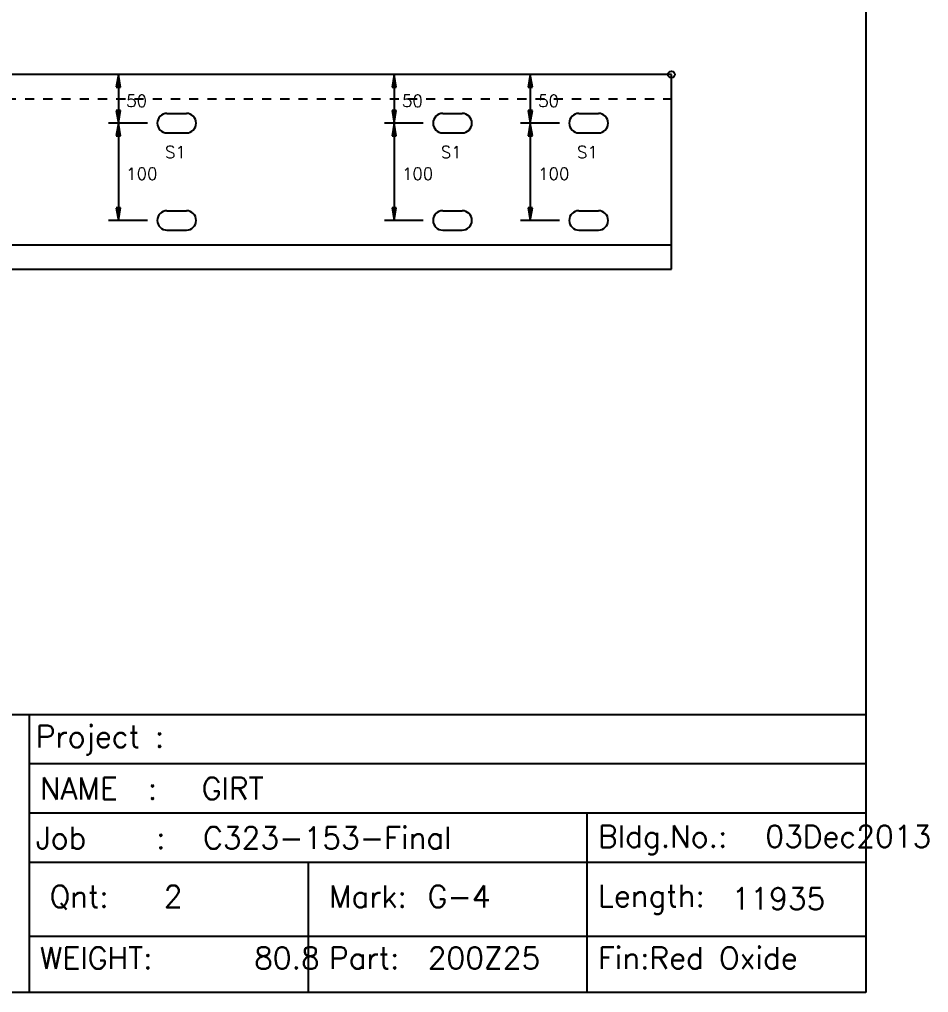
# Model space of a CAD drawing. Extents: x 0 to 428, y 0 to 297.
# Drawn here: x 309.5 to 428.2, y 0 to 127.1 of the extents above; entities that cross this region are included whole.
import ezdxf

# ---------------------------------------------------------------- set-up
doc = ezdxf.new("R2010")
doc.units = 0
doc.linetypes.add('CONTIN', pattern=[0])
doc.linetypes.add('DASHED', pattern=[2.38, 1.19, -1.19])
doc.layers.get('0').update_dxf_attribs({"linetype": 'CONTIN'})
for name, color, linetype in [('1', 7, 'CONTIN'), ('11', 7, 'CONTIN'), ('15', 6, 'CONTIN'), ('2', 7, 'CONTIN'), ('22', 7, 'CONTIN'), ('3', 1, 'CONTIN'), ('6', 4, 'CONTIN'), ('7', 3, 'DASHED')]:
    doc.layers.add(name, color=color, linetype=linetype)
doc.styles.add('SIMPLEX', font='SIMPLEX')

# ---------------------------------------------------------------- blocks, each defined once
blk = doc.blocks.new('CZEBORDR')
at = {"layer": '22'}
for p, q in [((420, 297), (420, 0)), ((420, 0), (0, 0))]:
    blk.add_line(p, q, dxfattribs=at)
blk = doc.blocks.new('LOGO')
at = {"linetype": 'CONTINUOUS'}
for p, q in [((-230.55, 36.3), (0, 36.3)), ((-138.23, 36.3), (0, 36.3)), ((-138.23, 36.3), (-109.26, 36.3)), ((-109.26, 36.3), (-109.26, 0)), ((-109.26, 36.3), (0, 36.3)), ((0, 36.3), (0, 0)), ((-109.26, 29.89), (0, 29.89)), ((-109.26, 23.45), (0, 23.45)), ((-36.42, 23.45), (-36.42, 0)), ((-109.26, 17.01), (0, 17.01)), ((-72.84, 17.01), (-72.84, 0)), ((-109.26, 7.37), (0, 7.37)), ((0, 0), (-230.55, 0)), ((-109.26, 0), (-138.23, 0))]:
    blk.add_line(p, q, dxfattribs=at)
at = {"layer": '22'}
for p, q in [((0, 297), (0, 0)), ((0, 0), (-420, 0))]:
    blk.add_line(p, q, dxfattribs=at)
at = {"style": 'SIMPLEX'}
for s, height, p in [('Project :', 2.857, (-108.38, 32.01)), ('NAME  :', 2.857, (-107.83, 25.21)), ('GIRT', 2.857, (-86.71, 25.21)), ('Job    :', 2.857, (-108.38, 18.77)), ('C323-153-Final', 2.8575, (-86.53, 18.77)), ('Bldg.No.:', 2.857, (-34.99, 18.96)), ('03Dec2013', 2.857, (-13.14, 18.96)), ('Length:', 2.857, (-34.99, 11.2)), ('Qnt:', 2.857, (-106.58, 11.12)), ('   2', 2.857, (-98.06, 11.12)), ('Mark:', 2.857, (-70.1, 11.12)), ('G-4', 2.857, (-57.21, 11.12)), ('11935', 2.857, (-17.55, 10.83)), ('WEIGHT:', 2.857, (-107.83, 3.08)), ('     80.8', 2.857, (-90.53, 3.08)), ('Part:', 2.857, (-70.1, 3.08)), ('200Z25', 2.857, (-57.21, 3.08)), ('Fin:Red Oxide', 2.8575, (-34.99, 3.08))]:
    blk.add_text(s, height=height, dxfattribs=at).set_placement(p)
blk = doc.blocks.new('MAG_CRCL')
at = {"layer": '15'}
blk.add_circle((0, 0), 0.889, dxfattribs=at)
blk = doc.blocks.new('WBSLOT')
at = {"layer": '6'}
for p, q in [((-1.27, 1.27), (1.27, 1.27)), ((-1.27, -1.27), (1.27, -1.27))]:
    blk.add_line(p, q, dxfattribs=at)
for centre, start, end in [((-1.27, 0), 90, 270), ((1.27, 0), 270, 90)]:
    blk.add_arc(centre, 1.27, start, end, dxfattribs=at)
blk = doc.blocks.new('ARROW')
at = {"layer": '2'}
for p, q in [((0, 0), (-1.651, 0.275)), ((-1.651, 0.275), (-1.651, -0.275)), ((-1.651, -0.275), (0, 0))]:
    blk.add_line(p, q, dxfattribs=at)
blk = doc.blocks.new('CZEPIECE')
at = {"layer": '1'}
for p, q in [((394.6, 55.88), (50.8, 55.88)), ((394.6, 30.48), (394.6, 55.88)), ((50.8, 33.655), (394.6, 33.655)), ((50.8, 30.48), (394.6, 30.48))]:
    blk.add_line(p, q, dxfattribs=at)
at = {"layer": '2'}
for p, q in [((328.747, 55.88), (321.127, 55.88)), ((322.397, 55.88), (322.397, 49.53)), ((364.748, 55.88), (357.128, 55.88)), ((358.398, 55.88), (358.398, 49.53)), ((382.528, 55.88), (374.908, 55.88)), ((376.178, 55.88), (376.178, 49.53)), ((326.207, 49.53), (321.127, 49.53)), ((326.207, 49.53), (321.127, 49.53)), ((322.397, 49.53), (322.397, 36.83)), ((362.208, 49.53), (357.128, 49.53)), ((362.208, 49.53), (357.128, 49.53)), ((358.398, 49.53), (358.398, 36.83)), ((379.988, 49.53), (374.908, 49.53)), ((379.988, 49.53), (374.908, 49.53)), ((376.178, 49.53), (376.178, 36.83)), ((326.207, 36.83), (321.127, 36.83)), ((362.208, 36.83), (357.128, 36.83)), ((379.988, 36.83), (374.908, 36.83))]:
    blk.add_line(p, q, dxfattribs=at)
at = {"layer": '7'}
blk.add_line((50.8, 52.705), (394.6, 52.705), dxfattribs=at)
at = {"layer": '15', "xscale": 0.5, "yscale": 0.5, "zscale": 0.5}
blk.add_blockref('MAG_CRCL', (394.6, 55.88), dxfattribs=at)
at = {"layer": '2'}
for p, rotation in [((322.397, 55.88), 90), ((358.398, 55.88), 90), ((376.178, 55.88), 90), ((322.397, 49.53), -90), ((358.398, 49.53), -90), ((376.178, 49.53), -90), ((322.397, 49.53), 90), ((358.398, 49.53), 90), ((376.178, 49.53), 90), ((322.397, 36.83), -90), ((358.398, 36.83), -90), ((376.178, 36.83), -90)]:
    blk.add_blockref('ARROW', p, dxfattribs=dict(at, rotation=rotation))
at = {"layer": '6'}
for p in [(330.017, 49.53), (366.018, 49.53), (383.798, 49.53), (330.017, 36.83), (366.018, 36.83), (383.798, 36.83)]:
    blk.add_blockref('WBSLOT', p, dxfattribs=at)
at = {"layer": '11', "style": 'SIMPLEX'}
for s, p in [('50', (323.423, 51.647)), ('50', (359.424, 51.647)), ('50', (377.204, 51.647)), ('100', (323.423, 42.122)), ('100', (359.424, 42.122)), ('100', (377.204, 42.122))]:
    blk.add_text(s, height=1.587, dxfattribs=at).set_placement(p)
at = {"layer": '3', "style": 'SIMPLEX'}
for p in [(328.493, 44.958), (364.494, 44.958), (382.274, 44.958)]:
    blk.add_text('S1', height=1.587, dxfattribs=at).set_placement(p)

msp = doc.modelspace()

# ---------------------------------------------------------------- block references
msp.add_blockref('CZEPIECE', (0, 64))
at = {"layer": '1'}
msp.add_blockref('CZEBORDR', (0, 0), dxfattribs=at)
at = {"layer": '2'}
msp.add_blockref('LOGO', (420, 0), dxfattribs=at)

doc.saveas('drawing.dxf')
